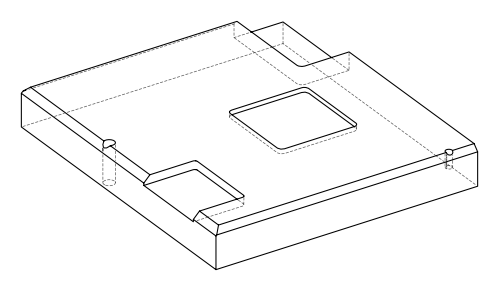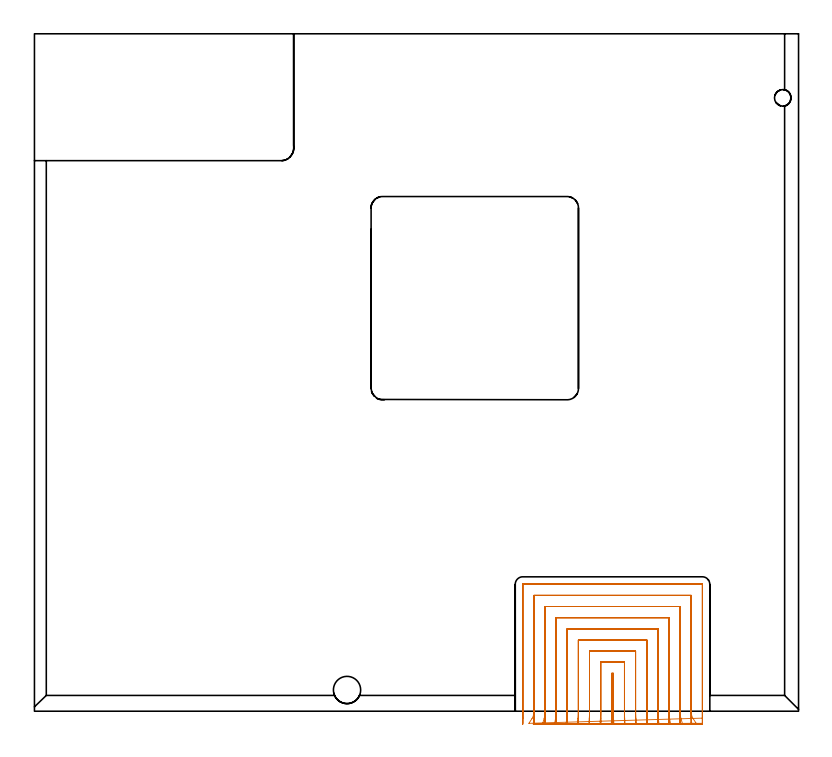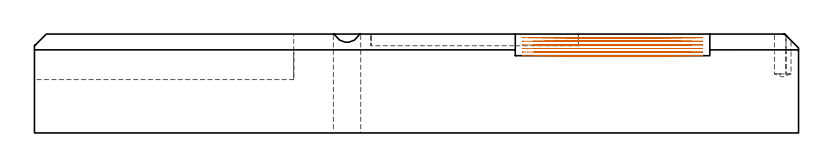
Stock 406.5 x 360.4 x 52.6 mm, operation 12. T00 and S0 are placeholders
(PLAN: 12 operations, 6 tool changes, 89.6 min)
(1 SPOT_DRILL | STEP1HOLE | NXT0321_9005460120000 | 0.03 min | 2 mm3)
(2 SPOT_DRILL_1 | STEP1POCKET | NXT0321_9005460120000 | 0.03 min | 1 mm3)
(3 DRILL_THROUGH_HOLE_INTO_CENTER | STEP1HOLE | NXT0301_065 | 0.23 min | 3630 mm3)
(4 DRILL_TO_ENLARGE_THROUGH_HOLE | STEP1HOLE | NXT0301_106 | 0.24 min | 5031 mm3)
(5 DRILL_BLIND_HOLE_INTO_CENTER | STEP1POCKET | NXT0301_059 | 0.1 min | 1312 mm3)
(6 AREA_MILL | FG_CHAMFER_SURFACE | UGT0205_001 | 6.41 min | 9134 mm3)
(7 AREA_MILL_1 | FG_CHAMFER_SURFACE_1 | UGT0205_001 | 7.07 min | 5770 mm3)
(8 AREA_MILL_2 | FG_CHAMFER_SURFACE_2 | UGT0205_001 | 8.85 min | 9839 mm3)
(9 AREA_MILL_3 | FG_CHAMFER_SURFACE_3 | UGT0205_001 | 1.3 min | 1683 mm3)
(10 MILL_CORNER_NOTCH_RECTANGULAR | CORNER_NOTCH_RECTANGULAR | NXT0201_013 | Follow Part, ap 2.5, ae 75% | 29.76 min | 224958 mm3)
(11 MILL_RECTANGULAR_POCKET | POCKET_RECTANGULAR_STRAIGHT | NXT0201_013 | Follow Part, ap 2.5, ae 75% | 9.62 min | 73748 mm3)
(12 MILL_SLOT | SLOT_PARTIAL_RECTANGULAR | UGT0201_125 | Follow Part, ap 1.975, ae 75% | 25.97 min | 84680 mm3)
(TOOL NXT0321_9005460120000 | NC Spot Drill, 142deg, 12mm, Carbide, Uncoated | D12 PA142 FL30 Z2)
(TOOL NXT0301_065 | Carbide Drill 9.4mm [860.1-0940-075A1-MM 2214] | D9.4 PA140 FL98 Z2)
(TOOL NXT0301_106 | Carbide Drill 14.5mm [860.1-1450-073A1-MM 2214] | D14.5 PA140 FL83 Z2)
(TOOL NXT0301_059 | Carbide Drill 8.8mm [860.1-0880-026A1-MM 2214] | D8.8 PA140 FL47 Z2)
(TOOL UGT0205_001 | Chamfer Mill 20 x 3 x 45 deg. | D20 FL50 Z2)
(TOOL NXT0201_013 | ENDMILL 10mm | D10 FL30 Z4)
(TOOL UGT0201_125 | Carbide End Mill 7.9 | D7.9 FL15 Z4)
(OP 12 MILL_SLOT)
G17 G21 G94 G90
T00 M6
G54
G17 G0 G90 X308.27 Y-6.943 S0 M3
G43 Z62.604 H0
Z50.686
G94 G1 X308.063 Y-3.95 F250.
G2 X307.95 Y-0.68 R47.4 F500.
G1 Y20.15
X307.15
Y-0.669
G2 X307.036 Y-3.95 R47.4
G1 X306.829 Y-6.943 F250.
X314.241 Y-6.941
X314.004 Y-3.95
G2 X313.875 Y-0.68 R41.475 F500.
G1 Y26.075
X301.225
Y-0.669
G2 X301.095 Y-3.95 R41.475
G1 X300.858 Y-6.941 F250.
X320.227 Y-6.937
X319.951 Y-3.95
G2 X319.8 Y-0.68 R35.55 F500.
G1 Y32.
X295.3
Y-0.669
G2 X295.148 Y-3.95 R35.55
G1 X294.871 Y-6.937 F250.
X326.237 Y-6.932
X325.906 Y-3.95
G2 X325.725 Y-0.68 R29.625 F500.
G1 Y37.925
X289.375
Y-0.669
G2 X289.193 Y-3.95 R29.625
G1 X288.861 Y-6.932 F250.
X332.291 Y-6.921
X331.877 Y-3.95
G2 X331.65 Y-0.68 R23.7 F500.
G1 Y43.85
X283.45
Y-0.669
G2 X283.222 Y-3.95 R23.7
G1 X282.806 Y-6.921 F250.
X338.43 Y-6.899
X337.878 Y-3.95
G2 X337.575 Y-0.68 R17.775 F500.
G1 Y49.775
X277.525
Y-0.669
G2 X277.22 Y-3.95 R17.775
G1 X276.666 Y-6.898 F250.
X344.788 Y-6.834
X343.96 Y-3.95
G2 X343.5 Y-0.68 R11.85 F500.
G1 Y55.7
X271.6
Y-0.669
G2 X271.137 Y-3.95 R11.85
G1 X270.306 Y-6.833 F250.
X352.064 Y-6.452
X350.409 Y-3.95
G2 X349.425 Y-0.68 R5.925 F500.
G1 Y61.625
X265.675
Y-0.669
G2 X264.684 Y-3.95 R5.925
G1 X263.022 Y-6.448 F250.
X355.35 Y-3.68 F500.
Y-0.68 F250.
Y67.5 F500.
X355.352 Y67.53
X355.33 Y67.552
X355.3 Y67.55
X259.8
X259.77 Y67.552
X259.748 Y67.53
X259.75 Y67.5
Y-0.669
Y-3.669 F250.
G0 Z62.604
X307.985 Y-6.95
Z48.769
G1 X307.953 Y-3.95
G2 X307.95 Y-3.44 R47.4 F500.
G1 Y20.15
X307.15
Y-3.429
G2 X307.147 Y-3.95 R47.4
G1 X307.114 Y-6.95 F250.
X313.915
X313.878 Y-3.95
G2 X313.875 Y-3.44 R41.475 F500.
G1 Y26.075
X301.225
Y-3.429
G2 X301.222 Y-3.95 R41.475
G1 X301.184 Y-6.95 F250.
X319.847
X319.804 Y-3.95
G2 X319.8 Y-3.44 R35.55 F500.
G1 Y32.
X295.3
Y-3.429
G2 X295.296 Y-3.95 R35.55
G1 X295.252 Y-6.95 F250.
X325.781
X325.729 Y-3.95
G2 X325.725 Y-3.44 R29.625 F500.
G1 Y37.925
X289.375
Y-3.429
G2 X289.37 Y-3.95 R29.625
G1 X289.318 Y-6.95 F250.
X331.72 Y-6.949
X331.655 Y-3.95
G2 X331.65 Y-3.44 R23.7 F500.
G1 Y43.85
X283.45
Y-3.429
G2 X283.444 Y-3.95 R23.7
G1 X283.378 Y-6.949 F250.
X337.668
X337.582 Y-3.95
G2 X337.575 Y-3.44 R17.775 F500.
G1 Y49.775
X277.525
Y-3.429
G2 X277.517 Y-3.95 R17.775
G1 X277.429 Y-6.949 F250.
X343.64 Y-6.947
X343.511 Y-3.95
G2 X343.5 Y-3.44 R11.85 F500.
G1 Y55.7
X271.6
Y-3.429
G2 X271.589 Y-3.95 R11.85
G1 X271.457 Y-6.947 F250.
X349.705 Y-6.939
X349.447 Y-3.95
G2 X349.425 Y-3.44 R5.925 F500.
G1 Y61.625
X265.675
Y-3.429
G2 X265.652 Y-3.95 R5.925
G1 X265.388 Y-6.938 F250.
X355.35 Y-6.44
Y-3.44
Y67.5 F500.
X355.352 Y67.53
X355.33 Y67.552
X355.3 Y67.55
X259.8
X259.77 Y67.552
X259.748 Y67.53
X259.75 Y67.5
Y-3.429
Y-6.429 F250.
G0 X307.95 Y-6.95 Z46.852
G1 Y-3.95
Y20.15 F500.
X307.15
Y-3.95
Y-6.95 F250.
X313.875
Y-3.95
Y26.075 F500.
X301.225
Y-3.95
Y-6.95 F250.
X319.8
Y-3.95
Y32. F500.
X295.3
Y-3.95
Y-6.95 F250.
X325.725
Y-3.95
Y37.925 F500.
X289.375
Y-3.95
Y-6.95 F250.
X331.65
Y-3.95
Y43.85 F500.
X283.45
Y-3.95
Y-6.95 F250.
X337.575
Y-3.95
Y49.775 F500.
X277.525
Y-3.95
Y-6.95 F250.
X343.5
Y-3.95
Y55.7 F500.
X271.6
Y-3.95
Y-6.95 F250.
X349.425
Y-3.95
Y61.625 F500.
X265.675
Y-3.95
Y-6.95 F250.
X355.35
Y-3.95
Y67.5 F500.
X355.352 Y67.53
X355.33 Y67.552
X355.3 Y67.55
X259.8
X259.77 Y67.552
X259.748 Y67.53
X259.75 Y67.5
Y-3.95
Y-6.95 F250.
G0 X307.95 Z44.934
G1 Y-3.95
Y20.15 F500.
X307.15
Y-3.95
Y-6.95 F250.
X313.875
Y-3.95
Y26.075 F500.
X301.225
Y-3.95
Y-6.95 F250.
X319.8
Y-3.95
Y32. F500.
X295.3
Y-3.95
Y-6.95 F250.
X325.725
Y-3.95
Y37.925 F500.
X289.375
Y-3.95
Y-6.95 F250.
X331.65
Y-3.95
Y43.85 F500.
X283.45
Y-3.95
Y-6.95 F250.
X337.575
Y-3.95
Y49.775 F500.
X277.525
Y-3.95
Y-6.95 F250.
X343.5
Y-3.95
Y55.7 F500.
X271.6
Y-3.95
Y-6.95 F250.
X349.425
Y-3.95
Y61.625 F500.
X265.675
Y-3.95
Y-6.95 F250.
X355.35
Y-3.95
Y67.5 F500.
X355.352 Y67.53
X355.33 Y67.552
X355.3 Y67.55
X259.8
X259.77 Y67.552
X259.748 Y67.53
X259.75 Y67.5
Y-3.95
Y-6.95 F250.
G0 X307.95 Z43.017
G1 Y-3.95
Y20.15 F500.
X307.15
Y-3.95
Y-6.95 F250.
X313.875
Y-3.95
Y26.075 F500.
X301.225
Y-3.95
Y-6.95 F250.
X319.8
Y-3.95
Y32. F500.
X295.3
Y-3.95
Y-6.95 F250.
X325.725
Y-3.95
Y37.925 F500.
X289.375
Y-3.95
Y-6.95 F250.
X331.65
Y-3.95
Y43.85 F500.
X283.45
Y-3.95
Y-6.95 F250.
X337.575
Y-3.95
Y49.775 F500.
X277.525
Y-3.95
Y-6.95 F250.
X343.5
Y-3.95
Y55.7 F500.
X271.6
Y-3.95
Y-6.95 F250.
X349.425
Y-3.95
Y61.625 F500.
X265.675
Y-3.95
Y-6.95 F250.
X355.35
Y-3.95
Y67.5 F500.
X355.352 Y67.53
X355.33 Y67.552
X355.3 Y67.55
X259.8
X259.77 Y67.552
X259.748 Y67.53
X259.75 Y67.5
Y-3.95
Y-6.95 F250.
G0 X307.95 Z41.1
G1 Y-3.95
Y20.15 F500.
X307.15
Y-3.95
Y-6.95 F250.
X313.875
Y-3.95
Y26.075 F500.
X301.225
Y-3.95
Y-6.95 F250.
X319.8
Y-3.95
Y32. F500.
X295.3
Y-3.95
Y-6.95 F250.
X325.725
Y-3.95
Y37.925 F500.
X289.375
Y-3.95
Y-6.95 F250.
X331.65
Y-3.95
Y43.85 F500.
X283.45
Y-3.95
Y-6.95 F250.
X337.575
Y-3.95
Y49.775 F500.
X277.525
Y-3.95
Y-6.95 F250.
X343.5
Y-3.95
Y55.7 F500.
X271.6
Y-3.95
Y-6.95 F250.
X349.425
Y-3.95
Y61.625 F500.
X265.675
Y-3.95
Y-6.95 F250.
X355.35
Y-3.95
Y67.5 F500.
X355.352 Y67.53
X355.33 Y67.552
X355.3 Y67.55
X259.8
X259.77 Y67.552
X259.748 Y67.53
X259.75 Y67.5
Y-3.95
Y-6.95 F250.
G0 Z62.604
M5
M2
